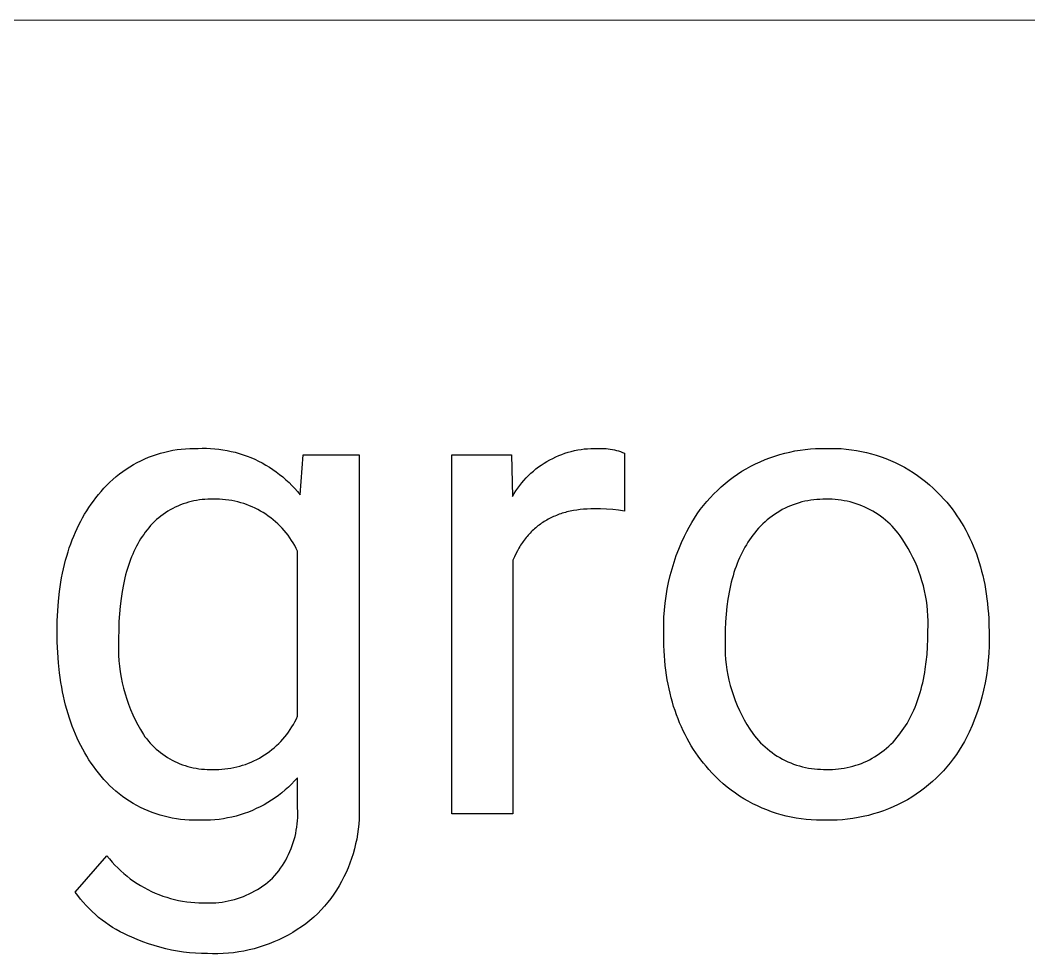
# Model space of a CAD drawing. Header units: millimetres. Extents: x -1519 to 3497, y -297 to 3208.
# Drawn here: x 1862.4 to 1937.6, y -86 to -16.4 of the extents above; entities that cross this region are included whole.
import ezdxf

# ---------------------------------------------------------------- set-up
doc = ezdxf.new("R2010")
doc.units = ezdxf.units.MM
doc.header["$MEASUREMENT"] = 0
doc.layers.add('Domyślny', color=7, linetype='Continuous', true_color=0x000000)

msp = doc.modelspace()

# ---------------------------------------------------------------- linework, layer by layer
at = {"layer": 'Domyślny', "color": 18, "lineweight": 15, "true_color": 0x000000}
msp.add_line((1601.477, -16.362), (3497.131, -16.362), dxfattribs=at)
at = {"layer": 'Domyślny'}
for p, q in [((1872.008, -48.944), (1872.302, -48.832)), ((1872.302, -48.832), (1872.6, -48.729)), ((1872.6, -48.729), (1872.901, -48.637)), ((1872.901, -48.637), (1873.205, -48.556)), ((1873.205, -48.556), (1873.511, -48.485)), ((1873.511, -48.485), (1873.82, -48.424)), ((1873.82, -48.424), (1874.131, -48.374)), ((1874.131, -48.374), (1874.443, -48.334)), ((1874.443, -48.334), (1874.756, -48.306)), ((1874.756, -48.306), (1875.071, -48.288)), ((1875.071, -48.288), (1875.385, -48.28)), ((1875.385, -48.28), (1875.7, -48.284)), ((1875.7, -48.284), (1876.01, -48.274)), ((1876.01, -48.274), (1876.32, -48.275)), ((1876.32, -48.275), (1876.63, -48.287)), ((1876.63, -48.287), (1876.939, -48.309)), ((1876.939, -48.309), (1877.247, -48.341)), ((1877.247, -48.341), (1877.554, -48.384)), ((1877.554, -48.384), (1877.86, -48.437)), ((1877.86, -48.437), (1878.163, -48.501)), ((1878.163, -48.501), (1878.464, -48.574)), ((1878.464, -48.574), (1878.763, -48.658)), ((1878.763, -48.658), (1879.058, -48.752)), ((1879.058, -48.752), (1879.351, -48.856)), ((1879.351, -48.856), (1879.639, -48.97)), ((1883.312, -51.74), (1883.534, -48.757)), ((1883.534, -48.757), (1887.698, -48.757)), ((1887.698, -48.757), (1887.698, -74.795)), ((1894.625, -75.521), (1894.625, -48.757)), ((1894.625, -48.757), (1899.059, -48.757)), ((1899.059, -48.757), (1899.133, -51.866)), ((1902.364, -48.916), (1902.591, -48.818)), ((1902.591, -48.818), (1902.821, -48.727)), ((1902.821, -48.727), (1903.054, -48.645)), ((1903.054, -48.645), (1903.29, -48.571)), ((1903.29, -48.571), (1903.528, -48.505)), ((1903.528, -48.505), (1903.769, -48.448)), ((1903.769, -48.448), (1904.011, -48.399)), ((1904.011, -48.399), (1904.255, -48.358)), ((1904.255, -48.358), (1904.5, -48.326)), ((1904.5, -48.326), (1904.746, -48.303)), ((1904.746, -48.303), (1904.992, -48.288)), ((1904.992, -48.288), (1905.239, -48.281)), ((1905.239, -48.281), (1905.487, -48.284)), ((1905.487, -48.284), (1905.646, -48.278)), ((1905.646, -48.278), (1905.805, -48.278)), ((1905.805, -48.278), (1905.964, -48.283)), ((1905.964, -48.283), (1906.122, -48.294)), ((1906.122, -48.294), (1906.281, -48.31)), ((1906.281, -48.31), (1906.438, -48.332)), ((1906.438, -48.332), (1906.595, -48.359)), ((1906.595, -48.359), (1906.751, -48.392)), ((1906.751, -48.392), (1906.905, -48.43)), ((1906.905, -48.43), (1907.058, -48.473)), ((1907.058, -48.473), (1907.21, -48.522)), ((1907.21, -48.522), (1907.359, -48.576)), ((1907.359, -48.576), (1907.507, -48.635)), ((1907.507, -48.635), (1907.507, -52.958)), ((1918.339, -48.982), (1918.705, -48.856)), ((1918.705, -48.856), (1919.075, -48.742)), ((1919.075, -48.742), (1919.449, -48.641)), ((1919.449, -48.641), (1919.825, -48.551)), ((1919.825, -48.551), (1920.205, -48.475)), ((1920.205, -48.475), (1920.587, -48.411)), ((1920.587, -48.411), (1920.971, -48.36)), ((1920.971, -48.36), (1921.356, -48.322)), ((1921.356, -48.322), (1921.743, -48.296)), ((1921.743, -48.296), (1922.13, -48.284)), ((1922.13, -48.284), (1922.517, -48.284)), ((1922.517, -48.284), (1922.898, -48.277)), ((1922.898, -48.277), (1923.278, -48.283)), ((1923.278, -48.283), (1923.659, -48.301)), ((1923.659, -48.301), (1924.038, -48.333)), ((1924.038, -48.333), (1924.416, -48.377)), ((1924.416, -48.377), (1924.793, -48.435)), ((1924.793, -48.435), (1925.167, -48.504)), ((1925.167, -48.504), (1925.539, -48.587)), ((1925.539, -48.587), (1925.907, -48.682)), ((1925.907, -48.682), (1926.272, -48.79)), ((1926.272, -48.79), (1926.634, -48.91)), ((1870.605, -49.652), (1870.876, -49.492)), ((1870.876, -49.492), (1871.152, -49.34)), ((1871.152, -49.34), (1871.433, -49.198)), ((1871.433, -49.198), (1871.718, -49.066)), ((1871.718, -49.066), (1872.008, -48.944)), ((1879.639, -48.97), (1879.923, -49.093)), ((1879.923, -49.093), (1880.203, -49.226)), ((1880.203, -49.226), (1880.479, -49.368)), ((1880.479, -49.368), (1880.749, -49.52)), ((1880.749, -49.52), (1881.015, -49.681)), ((1901.088, -49.665), (1901.289, -49.522)), ((1901.289, -49.522), (1901.496, -49.386)), ((1901.496, -49.386), (1901.707, -49.257)), ((1901.707, -49.257), (1901.922, -49.136)), ((1901.922, -49.136), (1902.141, -49.022)), ((1902.141, -49.022), (1902.364, -48.916)), ((1916.582, -49.792), (1916.922, -49.607)), ((1916.922, -49.607), (1917.268, -49.433)), ((1917.268, -49.433), (1917.62, -49.271)), ((1917.62, -49.271), (1917.977, -49.121)), ((1917.977, -49.121), (1918.339, -48.982)), ((1926.634, -48.91), (1926.991, -49.042)), ((1926.991, -49.042), (1927.343, -49.186)), ((1927.343, -49.186), (1927.691, -49.342)), ((1927.691, -49.342), (1928.032, -49.51)), ((1928.032, -49.51), (1928.368, -49.689)), ((1869.343, -50.589), (1869.582, -50.384)), ((1869.582, -50.384), (1869.828, -50.188)), ((1869.828, -50.188), (1870.081, -50.001)), ((1870.081, -50.001), (1870.34, -49.822)), ((1870.34, -49.822), (1870.605, -49.652)), ((1881.015, -49.681), (1881.274, -49.85)), ((1881.274, -49.85), (1881.528, -50.028)), ((1881.528, -50.028), (1881.775, -50.215)), ((1881.775, -50.215), (1882.016, -50.41)), ((1900.162, -50.481), (1900.336, -50.305)), ((1900.336, -50.305), (1900.515, -50.135)), ((1900.515, -50.135), (1900.701, -49.972)), ((1900.701, -49.972), (1900.892, -49.815)), ((1900.892, -49.815), (1901.088, -49.665)), ((1915.61, -50.42), (1915.925, -50.199)), ((1915.925, -50.199), (1916.248, -49.988)), ((1916.248, -49.988), (1916.582, -49.792)), ((1928.368, -49.689), (1928.698, -49.88)), ((1928.698, -49.88), (1929.021, -50.081)), ((1929.021, -50.081), (1929.337, -50.294)), ((1929.337, -50.294), (1929.646, -50.517)), ((1868.669, -51.249), (1868.886, -51.021)), ((1868.886, -51.021), (1869.111, -50.801)), ((1869.111, -50.801), (1869.343, -50.589)), ((1882.016, -50.41), (1882.251, -50.613)), ((1882.251, -50.613), (1882.478, -50.824)), ((1882.478, -50.824), (1882.698, -51.042)), ((1882.698, -51.042), (1882.911, -51.268)), ((1899.532, -51.242), (1899.68, -51.044)), ((1899.68, -51.044), (1899.834, -50.851)), ((1899.834, -50.851), (1899.995, -50.663)), ((1899.995, -50.663), (1900.162, -50.481)), ((1914.427, -51.407), (1914.71, -51.146)), ((1914.71, -51.146), (1915.002, -50.894)), ((1915.002, -50.894), (1915.302, -50.652)), ((1915.302, -50.652), (1915.61, -50.42)), ((1929.646, -50.517), (1929.946, -50.75)), ((1929.946, -50.75), (1930.239, -50.994)), ((1930.239, -50.994), (1930.523, -51.247)), ((1868.066, -51.975), (1868.258, -51.726)), ((1868.258, -51.726), (1868.459, -51.484)), ((1868.459, -51.484), (1868.669, -51.249)), ((1882.911, -51.268), (1883.115, -51.501)), ((1883.115, -51.501), (1883.312, -51.74)), ((1899.133, -51.866), (1899.259, -51.653)), ((1899.259, -51.653), (1899.392, -51.445)), ((1899.392, -51.445), (1899.532, -51.242)), ((1913.887, -51.958), (1914.152, -51.678)), ((1914.152, -51.678), (1914.427, -51.407)), ((1930.523, -51.247), (1930.799, -51.509)), ((1930.799, -51.509), (1931.066, -51.781)), ((1931.066, -51.781), (1931.323, -52.062)), ((1867.55, -52.69), (1867.716, -52.447)), ((1867.716, -52.447), (1867.888, -52.208)), ((1867.888, -52.208), (1868.066, -51.975)), ((1874.186, -52.58), (1873.996, -52.668)), ((1874.379, -52.499), (1874.186, -52.58)), ((1874.575, -52.425), (1874.379, -52.499)), ((1874.773, -52.358), (1874.575, -52.425)), ((1874.973, -52.297), (1874.773, -52.358)), ((1875.176, -52.244), (1874.973, -52.297)), ((1875.38, -52.197), (1875.176, -52.244)), ((1875.585, -52.158), (1875.38, -52.197)), ((1875.792, -52.126), (1875.585, -52.158)), ((1876, -52.101), (1875.792, -52.126)), ((1876.209, -52.083), (1876, -52.101)), ((1876.418, -52.073), (1876.209, -52.083)), ((1876.627, -52.069), (1876.418, -52.073)), ((1876.836, -52.073), (1876.627, -52.069)), ((1877.066, -52.071), (1876.836, -52.073)), ((1877.295, -52.076), (1877.066, -52.071)), ((1877.524, -52.09), (1877.295, -52.076)), ((1877.753, -52.111), (1877.524, -52.09)), ((1877.98, -52.14), (1877.753, -52.111)), ((1878.207, -52.176), (1877.98, -52.14)), ((1878.432, -52.221), (1878.207, -52.176)), ((1878.656, -52.272), (1878.432, -52.221)), ((1878.878, -52.332), (1878.656, -52.272)), ((1879.097, -52.399), (1878.878, -52.332)), ((1879.314, -52.473), (1879.097, -52.399)), ((1879.529, -52.555), (1879.314, -52.473)), ((1879.74, -52.644), (1879.529, -52.555)), ((1879.949, -52.74), (1879.74, -52.644)), ((1913.151, -52.848), (1913.386, -52.543)), ((1913.386, -52.543), (1913.632, -52.246)), ((1913.632, -52.246), (1913.887, -51.958)), ((1919.67, -52.648), (1919.466, -52.744)), ((1919.877, -52.559), (1919.67, -52.648)), ((1920.087, -52.478), (1919.877, -52.559)), ((1920.299, -52.403), (1920.087, -52.478)), ((1920.515, -52.336), (1920.299, -52.403)), ((1920.732, -52.276), (1920.515, -52.336)), ((1920.951, -52.224), (1920.732, -52.276)), ((1921.172, -52.18), (1920.951, -52.224)), ((1921.394, -52.143), (1921.172, -52.18)), ((1921.617, -52.113), (1921.394, -52.143)), ((1921.842, -52.092), (1921.617, -52.113)), ((1922.067, -52.078), (1921.842, -52.092)), ((1922.292, -52.072), (1922.067, -52.078)), ((1922.517, -52.073), (1922.292, -52.072)), ((1922.746, -52.071), (1922.517, -52.073)), ((1922.975, -52.077), (1922.746, -52.071)), ((1923.203, -52.09), (1922.975, -52.077)), ((1923.431, -52.112), (1923.203, -52.09)), ((1923.658, -52.141), (1923.431, -52.112)), ((1923.884, -52.178), (1923.658, -52.141)), ((1924.108, -52.223), (1923.884, -52.178)), ((1924.331, -52.275), (1924.108, -52.223)), ((1924.552, -52.336), (1924.331, -52.275)), ((1924.77, -52.403), (1924.552, -52.336)), ((1924.987, -52.479), (1924.77, -52.403)), ((1925.2, -52.562), (1924.987, -52.479)), ((1925.41, -52.652), (1925.2, -52.562)), ((1925.617, -52.749), (1925.41, -52.652)), ((1931.323, -52.062), (1931.53, -52.301)), ((1931.53, -52.301), (1931.73, -52.544)), ((1931.73, -52.544), (1931.924, -52.793)), ((1867.086, -53.449), (1867.235, -53.191)), ((1867.235, -53.191), (1867.39, -52.938)), ((1867.39, -52.938), (1867.55, -52.69)), ((1872.929, -53.326), (1872.766, -53.457)), ((1873.097, -53.201), (1872.929, -53.326)), ((1873.269, -53.082), (1873.097, -53.201)), ((1873.446, -52.969), (1873.269, -53.082)), ((1873.625, -52.862), (1873.446, -52.969)), ((1873.809, -52.762), (1873.625, -52.862)), ((1873.996, -52.668), (1873.809, -52.762)), ((1880.154, -52.843), (1879.949, -52.74)), ((1880.355, -52.953), (1880.154, -52.843)), ((1880.553, -53.07), (1880.355, -52.953)), ((1880.746, -53.194), (1880.553, -53.07)), ((1880.935, -53.324), (1880.746, -53.194)), ((1881.12, -53.46), (1880.935, -53.324)), ((1902.203, -53.367), (1902.099, -53.414)), ((1902.308, -53.321), (1902.203, -53.367)), ((1902.415, -53.277), (1902.308, -53.321)), ((1902.524, -53.235), (1902.415, -53.277)), ((1902.634, -53.195), (1902.524, -53.235)), ((1902.745, -53.157), (1902.634, -53.195)), ((1902.857, -53.12), (1902.745, -53.157)), ((1902.971, -53.086), (1902.857, -53.12)), ((1903.087, -53.053), (1902.971, -53.086)), ((1903.204, -53.022), (1903.087, -53.053)), ((1903.322, -52.994), (1903.204, -53.022)), ((1903.442, -52.967), (1903.322, -52.994)), ((1903.685, -52.918), (1903.442, -52.967)), ((1903.934, -52.877), (1903.685, -52.918)), ((1904.189, -52.843), (1903.934, -52.877)), ((1904.45, -52.817), (1904.189, -52.843)), ((1904.716, -52.799), (1904.45, -52.817)), ((1904.987, -52.788), (1904.716, -52.799)), ((1905.265, -52.784), (1904.987, -52.788)), ((1905.715, -52.789), (1905.265, -52.784)), ((1906.165, -52.809), (1905.715, -52.789)), ((1906.614, -52.843), (1906.165, -52.809)), ((1907.061, -52.893), (1906.614, -52.843)), ((1907.507, -52.958), (1907.061, -52.893)), ((1912.711, -53.481), (1912.925, -53.161)), ((1912.925, -53.161), (1913.151, -52.848)), ((1918.503, -53.326), (1918.323, -53.462)), ((1918.687, -53.197), (1918.503, -53.326)), ((1918.876, -53.074), (1918.687, -53.197)), ((1919.069, -52.957), (1918.876, -53.074)), ((1919.266, -52.847), (1919.069, -52.957)), ((1919.466, -52.744), (1919.266, -52.847)), ((1925.821, -52.853), (1925.617, -52.749)), ((1926.021, -52.965), (1925.821, -52.853)), ((1926.217, -53.083), (1926.021, -52.965)), ((1926.409, -53.208), (1926.217, -53.083)), ((1926.596, -53.34), (1926.409, -53.208)), ((1926.779, -53.477), (1926.596, -53.34)), ((1931.924, -52.793), (1932.111, -53.046)), ((1932.111, -53.046), (1932.291, -53.304)), ((1932.291, -53.304), (1932.465, -53.567)), ((1866.672, -54.254), (1866.804, -53.981)), ((1866.804, -53.981), (1866.942, -53.713)), ((1866.942, -53.713), (1867.086, -53.449)), ((1872.16, -54.034), (1872.022, -54.191)), ((1872.304, -53.882), (1872.16, -54.034)), ((1872.453, -53.735), (1872.304, -53.882)), ((1872.607, -53.593), (1872.453, -53.735)), ((1872.766, -53.457), (1872.607, -53.593)), ((1881.3, -53.603), (1881.12, -53.46)), ((1881.475, -53.751), (1881.3, -53.603)), ((1881.644, -53.906), (1881.475, -53.751)), ((1881.809, -54.066), (1881.644, -53.906)), ((1881.968, -54.232), (1881.809, -54.066)), ((1900.958, -54.13), (1900.872, -54.202)), ((1901.045, -54.06), (1900.958, -54.13)), ((1901.134, -53.992), (1901.045, -54.06)), ((1901.224, -53.926), (1901.134, -53.992)), ((1901.316, -53.862), (1901.224, -53.926)), ((1901.408, -53.799), (1901.316, -53.862)), ((1901.503, -53.739), (1901.408, -53.799)), ((1901.599, -53.68), (1901.503, -53.739)), ((1901.696, -53.623), (1901.599, -53.68)), ((1901.794, -53.568), (1901.696, -53.623)), ((1901.894, -53.515), (1901.794, -53.568)), ((1901.996, -53.464), (1901.894, -53.515)), ((1902.099, -53.414), (1901.996, -53.464)), ((1912.133, -54.482), (1912.314, -54.142)), ((1912.314, -54.142), (1912.507, -53.809)), ((1912.507, -53.809), (1912.711, -53.481)), ((1917.654, -54.064), (1917.5, -54.229)), ((1917.813, -53.905), (1917.654, -54.064)), ((1917.978, -53.751), (1917.813, -53.905)), ((1918.148, -53.604), (1917.978, -53.751)), ((1918.323, -53.462), (1918.148, -53.604)), ((1926.957, -53.622), (1926.779, -53.477)), ((1927.129, -53.772), (1926.957, -53.622)), ((1927.297, -53.928), (1927.129, -53.772)), ((1927.459, -54.09), (1927.297, -53.928)), ((1927.615, -54.257), (1927.459, -54.09)), ((1932.465, -53.567), (1932.633, -53.835)), ((1932.633, -53.835), (1932.794, -54.107)), ((1932.794, -54.107), (1932.948, -54.385)), ((1866.309, -55.104), (1866.424, -54.815)), ((1866.424, -54.815), (1866.545, -54.532)), ((1866.545, -54.532), (1866.672, -54.254)), ((1871.525, -54.856), (1871.414, -55.027)), ((1871.64, -54.69), (1871.525, -54.856)), ((1871.762, -54.519), (1871.64, -54.69)), ((1871.889, -54.353), (1871.762, -54.519)), ((1872.022, -54.191), (1871.889, -54.353)), ((1882.121, -54.403), (1881.968, -54.232)), ((1882.268, -54.579), (1882.121, -54.403)), ((1882.409, -54.76), (1882.268, -54.579)), ((1882.544, -54.946), (1882.409, -54.76)), ((1900.235, -54.843), (1900.162, -54.932)), ((1900.31, -54.757), (1900.235, -54.843)), ((1900.386, -54.672), (1900.31, -54.757)), ((1900.463, -54.589), (1900.386, -54.672)), ((1900.542, -54.508), (1900.463, -54.589)), ((1900.623, -54.429), (1900.542, -54.508)), ((1900.704, -54.351), (1900.623, -54.429)), ((1900.787, -54.276), (1900.704, -54.351)), ((1900.872, -54.202), (1900.787, -54.276)), ((1911.746, -55.302), (1911.963, -54.828)), ((1911.963, -54.828), (1912.133, -54.482)), ((1917.073, -54.753), (1916.946, -54.922)), ((1917.21, -54.573), (1917.073, -54.753)), ((1917.352, -54.398), (1917.21, -54.573)), ((1917.5, -54.229), (1917.352, -54.398)), ((1927.765, -54.429), (1927.615, -54.257)), ((1927.91, -54.607), (1927.765, -54.429)), ((1928.048, -54.79), (1927.91, -54.607)), ((1928.26, -55.1), (1928.048, -54.79)), ((1932.948, -54.385), (1933.096, -54.667)), ((1933.096, -54.667), (1933.237, -54.955)), ((1866.095, -55.695), (1866.199, -55.397)), ((1866.199, -55.397), (1866.309, -55.104)), ((1871.101, -55.569), (1871.004, -55.759)), ((1871.202, -55.383), (1871.101, -55.569)), ((1871.306, -55.202), (1871.202, -55.383)), ((1871.414, -55.027), (1871.306, -55.202)), ((1882.673, -55.136), (1882.544, -54.946)), ((1882.795, -55.33), (1882.673, -55.136)), ((1882.91, -55.529), (1882.795, -55.33)), ((1883.018, -55.731), (1882.91, -55.529)), ((1899.688, -55.604), (1899.626, -55.708)), ((1899.752, -55.503), (1899.688, -55.604)), ((1899.817, -55.403), (1899.752, -55.503)), ((1899.883, -55.305), (1899.817, -55.403)), ((1899.95, -55.209), (1899.883, -55.305)), ((1900.019, -55.115), (1899.95, -55.209)), ((1900.09, -55.022), (1900.019, -55.115)), ((1900.162, -54.932), (1900.09, -55.022)), ((1911.545, -55.783), (1911.746, -55.302)), ((1916.477, -55.646), (1916.37, -55.838)), ((1916.589, -55.458), (1916.477, -55.646)), ((1916.704, -55.275), (1916.589, -55.458)), ((1916.823, -55.096), (1916.704, -55.275)), ((1916.946, -54.922), (1916.823, -55.096)), ((1928.463, -55.417), (1928.26, -55.1)), ((1928.654, -55.741), (1928.463, -55.417)), ((1933.237, -54.955), (1933.371, -55.247)), ((1933.371, -55.247), (1933.5, -55.544)), ((1933.5, -55.544), (1933.621, -55.846)), ((1865.816, -56.62), (1865.903, -56.306)), ((1865.903, -56.306), (1865.996, -55.998)), ((1865.996, -55.998), (1866.095, -55.695)), ((1870.735, -56.36), (1870.653, -56.571)), ((1870.821, -56.155), (1870.735, -56.36)), ((1870.911, -55.955), (1870.821, -56.155)), ((1871.004, -55.759), (1870.911, -55.955)), ((1883.12, -55.937), (1883.018, -55.731)), ((1883.12, -68.245), (1883.12, -55.937)), ((1899.284, -56.368), (1899.181, -56.603)), ((1899.392, -56.14), (1899.284, -56.368)), ((1899.506, -55.92), (1899.392, -56.14)), ((1899.566, -55.813), (1899.506, -55.92)), ((1899.626, -55.708), (1899.566, -55.813)), ((1911.192, -56.763), (1911.361, -56.27)), ((1911.361, -56.27), (1911.545, -55.783)), ((1916.168, -56.237), (1916.073, -56.442)), ((1916.267, -56.035), (1916.168, -56.237)), ((1916.37, -55.838), (1916.267, -56.035)), ((1928.835, -56.071), (1928.654, -55.741)), ((1929.005, -56.407), (1928.835, -56.071)), ((1929.164, -56.748), (1929.005, -56.407)), ((1933.621, -55.846), (1933.736, -56.152)), ((1933.736, -56.152), (1933.844, -56.464)), ((1865.659, -57.261), (1865.735, -56.938)), ((1865.735, -56.938), (1865.816, -56.62)), ((1870.499, -57.006), (1870.428, -57.231)), ((1870.574, -56.786), (1870.499, -57.006)), ((1870.653, -56.571), (1870.574, -56.786)), ((1899.181, -56.603), (1899.181, -75.521)), ((1911.039, -57.261), (1911.192, -56.763)), ((1915.813, -57.087), (1915.734, -57.311)), ((1915.896, -56.867), (1915.813, -57.087)), ((1915.982, -56.653), (1915.896, -56.867)), ((1916.073, -56.442), (1915.982, -56.653)), ((1929.311, -57.095), (1929.164, -56.748)), ((1929.446, -57.446), (1929.311, -57.095)), ((1933.844, -56.464), (1933.946, -56.781)), ((1933.946, -56.781), (1934.041, -57.102)), ((1934.041, -57.102), (1934.13, -57.428)), ((1865.523, -57.922), (1865.588, -57.589)), ((1865.588, -57.589), (1865.659, -57.261)), ((1870.296, -57.695), (1870.236, -57.935)), ((1870.36, -57.461), (1870.296, -57.695)), ((1870.428, -57.231), (1870.36, -57.461)), ((1910.784, -58.271), (1910.903, -57.764)), ((1910.903, -57.764), (1911.039, -57.261)), ((1915.589, -57.772), (1915.522, -58.009)), ((1915.659, -57.539), (1915.589, -57.772)), ((1915.734, -57.311), (1915.659, -57.539)), ((1929.57, -57.801), (1929.446, -57.446)), ((1929.682, -58.16), (1929.57, -57.801)), ((1934.13, -57.428), (1934.212, -57.759)), ((1934.212, -57.759), (1934.288, -58.095)), ((1865.363, -58.952), (1865.411, -58.604)), ((1865.411, -58.604), (1865.464, -58.26)), ((1865.464, -58.26), (1865.523, -57.922)), ((1870.126, -58.429), (1870.031, -58.943)), ((1870.179, -58.18), (1870.126, -58.429)), ((1870.236, -57.935), (1870.179, -58.18)), ((1910.682, -58.781), (1910.784, -58.271)), ((1915.401, -58.497), (1915.346, -58.748)), ((1915.459, -58.251), (1915.401, -58.497)), ((1915.522, -58.009), (1915.459, -58.251)), ((1929.782, -58.523), (1929.682, -58.16)), ((1929.87, -58.889), (1929.782, -58.523)), ((1934.288, -58.095), (1934.356, -58.436)), ((1934.356, -58.436), (1934.419, -58.782)), ((1865.284, -59.663), (1865.363, -58.952)), ((1870.031, -58.943), (1869.951, -59.477)), ((1910.527, -59.812), (1910.596, -59.295)), ((1910.596, -59.295), (1910.682, -58.781)), ((1915.249, -59.264), (1915.207, -59.528)), ((1915.296, -59.004), (1915.249, -59.264)), ((1915.346, -58.748), (1915.296, -59.004)), ((1929.946, -59.258), (1929.87, -58.889)), ((1930.009, -59.629), (1929.946, -59.258)), ((1934.419, -58.782), (1934.475, -59.133)), ((1934.475, -59.133), (1934.524, -59.488)), ((1865.228, -60.394), (1865.284, -59.663)), ((1869.885, -60.03), (1869.834, -60.602)), ((1869.951, -59.477), (1869.885, -60.03)), ((1910.476, -60.33), (1910.527, -59.812)), ((1915.134, -60.07), (1915.077, -60.631)), ((1915.207, -59.528), (1915.134, -60.07)), ((1930.06, -60.002), (1930.009, -59.629)), ((1930.099, -60.376), (1930.06, -60.002)), ((1934.524, -59.488), (1934.567, -59.849)), ((1934.567, -59.849), (1934.603, -60.214)), ((1865.194, -61.146), (1865.228, -60.394)), ((1869.834, -60.602), (1869.797, -61.195)), ((1910.424, -61.37), (1910.441, -60.85)), ((1910.441, -60.85), (1910.476, -60.33)), ((1915.077, -60.631), (1915.037, -61.209)), ((1930.125, -60.751), (1930.099, -60.376)), ((1930.139, -61.128), (1930.125, -60.751)), ((1934.603, -60.214), (1934.632, -60.584)), ((1934.632, -60.584), (1934.655, -60.959)), ((1865.183, -61.917), (1865.194, -61.146)), ((1869.797, -61.195), (1869.775, -61.807)), ((1910.423, -61.891), (1910.424, -61.37)), ((1915.037, -61.209), (1915.013, -61.806)), ((1930.129, -61.88), (1930.14, -61.504)), ((1930.14, -61.504), (1930.139, -61.128)), ((1934.655, -60.959), (1934.672, -61.339)), ((1934.672, -61.339), (1934.685, -62.113)), ((1865.194, -62.721), (1865.183, -61.917)), ((1869.775, -61.807), (1869.768, -62.439)), ((1910.423, -62.213), (1910.423, -61.891)), ((1910.436, -62.982), (1910.423, -62.213)), ((1915.005, -62.42), (1914.992, -62.817)), ((1915.013, -61.806), (1915.005, -62.42)), ((1930.121, -62.483), (1930.129, -61.88)), ((1934.685, -62.113), (1934.685, -62.435)), ((1865.228, -63.504), (1865.194, -62.721)), ((1869.752, -62.856), (1869.75, -63.274)), ((1869.768, -62.439), (1869.752, -62.856)), ((1910.453, -63.359), (1910.436, -62.982)), ((1914.992, -62.817), (1914.993, -63.213)), ((1930.057, -63.638), (1930.097, -63.069)), ((1930.097, -63.069), (1930.121, -62.483)), ((1934.684, -62.991), (1934.665, -63.546)), ((1934.685, -62.435), (1934.684, -62.991)), ((1865.284, -64.266), (1865.228, -63.504)), ((1869.75, -63.274), (1869.762, -63.691)), ((1869.762, -63.691), (1869.789, -64.108)), ((1910.476, -63.731), (1910.453, -63.359)), ((1910.505, -64.099), (1910.476, -63.731)), ((1914.993, -63.213), (1915.008, -63.609)), ((1915.008, -63.609), (1915.036, -64.005)), ((1930.001, -64.19), (1930.057, -63.638)), ((1934.665, -63.546), (1934.625, -64.1)), ((1865.364, -65.006), (1865.284, -64.266)), ((1869.789, -64.108), (1869.83, -64.523)), ((1869.83, -64.523), (1869.885, -64.937)), ((1910.541, -64.461), (1910.505, -64.099)), ((1910.584, -64.819), (1910.541, -64.461)), ((1915.036, -64.005), (1915.079, -64.399)), ((1915.079, -64.399), (1915.135, -64.791)), ((1929.93, -64.725), (1930.001, -64.19)), ((1934.567, -64.652), (1934.49, -65.202)), ((1934.625, -64.1), (1934.567, -64.652)), ((1865.412, -65.368), (1865.364, -65.006)), ((1865.465, -65.725), (1865.412, -65.368)), ((1869.885, -64.937), (1869.955, -65.349)), ((1869.955, -65.349), (1870.038, -65.758)), ((1910.633, -65.172), (1910.584, -64.819)), ((1910.689, -65.521), (1910.633, -65.172)), ((1915.135, -64.791), (1915.205, -65.182)), ((1915.205, -65.182), (1915.288, -65.569)), ((1929.792, -65.496), (1929.842, -65.243)), ((1929.842, -65.243), (1929.888, -64.986)), ((1929.888, -64.986), (1929.93, -64.725)), ((1934.49, -65.202), (1934.393, -65.749)), ((1865.525, -66.076), (1865.465, -65.725)), ((1865.59, -66.422), (1865.525, -66.076)), ((1870.038, -65.758), (1870.135, -66.164)), ((1870.135, -66.164), (1870.247, -66.566)), ((1910.752, -65.865), (1910.689, -65.521)), ((1910.821, -66.203), (1910.752, -65.865)), ((1915.288, -65.569), (1915.385, -65.954)), ((1915.385, -65.954), (1915.495, -66.335)), ((1929.618, -66.228), (1929.68, -65.988)), ((1929.68, -65.988), (1929.738, -65.744)), ((1929.738, -65.744), (1929.792, -65.496)), ((1934.393, -65.749), (1934.278, -66.293)), ((1865.66, -66.762), (1865.59, -66.422)), ((1865.737, -67.098), (1865.66, -66.762)), ((1870.247, -66.566), (1870.372, -66.965)), ((1910.896, -66.537), (1910.821, -66.203)), ((1910.978, -66.867), (1910.896, -66.537)), ((1911.067, -67.191), (1910.978, -66.867)), ((1915.495, -66.335), (1915.619, -66.712)), ((1915.619, -66.712), (1915.755, -67.084)), ((1929.331, -67.145), (1929.408, -66.922)), ((1929.408, -66.922), (1929.482, -66.695)), ((1929.482, -66.695), (1929.552, -66.464)), ((1929.552, -66.464), (1929.618, -66.228)), ((1934.143, -66.832), (1933.99, -67.366)), ((1934.278, -66.293), (1934.143, -66.832)), ((1865.819, -67.428), (1865.737, -67.098)), ((1865.906, -67.752), (1865.819, -67.428)), ((1870.372, -66.965), (1870.51, -67.358)), ((1870.51, -67.358), (1870.662, -67.747)), ((1911.162, -67.511), (1911.067, -67.191)), ((1911.264, -67.826), (1911.162, -67.511)), ((1915.755, -67.084), (1915.905, -67.451)), ((1915.905, -67.451), (1916.067, -67.813)), ((1929.073, -67.789), (1929.163, -67.578)), ((1929.163, -67.578), (1929.249, -67.364)), ((1929.249, -67.364), (1929.331, -67.145)), ((1933.99, -67.366), (1933.819, -67.894)), ((1865.999, -68.071), (1865.906, -67.752)), ((1866.098, -68.385), (1865.999, -68.071)), ((1866.203, -68.693), (1866.098, -68.385)), ((1870.662, -67.747), (1870.827, -68.131)), ((1870.827, -68.131), (1871.006, -68.508)), ((1883.024, -68.451), (1883.12, -68.245)), ((1911.372, -68.136), (1911.264, -67.826)), ((1911.487, -68.442), (1911.372, -68.136)), ((1911.609, -68.742), (1911.487, -68.442)), ((1916.067, -67.813), (1916.241, -68.169)), ((1916.241, -68.169), (1916.428, -68.519)), ((1928.674, -68.587), (1928.78, -68.393)), ((1928.78, -68.393), (1928.881, -68.196)), ((1928.881, -68.196), (1928.979, -67.994)), ((1928.979, -67.994), (1929.073, -67.789)), ((1933.629, -68.416), (1933.421, -68.931)), ((1933.819, -67.894), (1933.629, -68.416)), ((1866.313, -68.997), (1866.203, -68.693)), ((1866.429, -69.294), (1866.313, -68.997)), ((1871.006, -68.508), (1871.197, -68.88)), ((1871.197, -68.88), (1871.4, -69.244)), ((1882.575, -69.236), (1882.697, -69.046)), ((1882.697, -69.046), (1882.813, -68.851)), ((1882.813, -68.851), (1882.922, -68.653)), ((1882.922, -68.653), (1883.024, -68.451)), ((1911.737, -69.038), (1911.609, -68.742)), ((1911.871, -69.329), (1911.737, -69.038)), ((1916.428, -68.519), (1916.627, -68.862)), ((1916.627, -68.862), (1916.838, -69.197)), ((1916.838, -69.197), (1917.06, -69.526)), ((1928.21, -69.317), (1928.332, -69.141)), ((1928.332, -69.141), (1928.45, -68.96)), ((1928.45, -68.96), (1928.564, -68.776)), ((1928.564, -68.776), (1928.674, -68.587)), ((1933.421, -68.931), (1933.195, -69.439)), ((1866.551, -69.587), (1866.429, -69.294)), ((1866.678, -69.874), (1866.551, -69.587)), ((1866.811, -70.155), (1866.678, -69.874)), ((1871.4, -69.244), (1871.616, -69.601)), ((1871.616, -69.601), (1871.737, -69.771)), ((1871.737, -69.771), (1871.863, -69.937)), ((1871.863, -69.937), (1871.995, -70.098)), ((1881.871, -70.121), (1882.023, -69.954)), ((1882.023, -69.954), (1882.17, -69.782)), ((1882.17, -69.782), (1882.311, -69.604)), ((1882.311, -69.604), (1882.446, -69.423)), ((1882.446, -69.423), (1882.575, -69.236)), ((1912.012, -69.616), (1911.871, -69.329)), ((1912.16, -69.897), (1912.012, -69.616)), ((1912.314, -70.174), (1912.16, -69.897)), ((1917.06, -69.526), (1917.198, -69.706)), ((1917.198, -69.706), (1917.342, -69.882)), ((1917.342, -69.882), (1917.492, -70.053)), ((1927.671, -70.005), (1927.815, -69.838)), ((1927.815, -69.838), (1927.953, -69.665)), ((1927.953, -69.665), (1928.085, -69.489)), ((1928.085, -69.489), (1928.21, -69.317)), ((1933.028, -69.784), (1932.848, -70.124)), ((1933.195, -69.439), (1933.028, -69.784)), ((1866.949, -70.432), (1866.811, -70.155)), ((1867.093, -70.703), (1866.949, -70.432)), ((1867.243, -70.968), (1867.093, -70.703)), ((1871.995, -70.098), (1872.133, -70.255)), ((1872.133, -70.255), (1872.276, -70.407)), ((1872.276, -70.407), (1872.424, -70.553)), ((1872.424, -70.553), (1872.577, -70.694)), ((1872.577, -70.694), (1872.735, -70.83)), ((1881.206, -70.735), (1881.379, -70.59)), ((1881.379, -70.59), (1881.548, -70.439)), ((1881.548, -70.439), (1881.712, -70.283)), ((1881.712, -70.283), (1881.871, -70.121)), ((1912.475, -70.446), (1912.314, -70.174)), ((1912.643, -70.713), (1912.475, -70.446)), ((1917.492, -70.053), (1917.648, -70.219)), ((1917.648, -70.219), (1917.81, -70.379)), ((1917.81, -70.379), (1917.977, -70.533)), ((1917.977, -70.533), (1918.149, -70.682)), ((1918.149, -70.682), (1918.326, -70.824)), ((1926.872, -70.766), (1927.042, -70.625)), ((1927.042, -70.625), (1927.207, -70.478)), ((1927.207, -70.478), (1927.367, -70.326)), ((1927.367, -70.326), (1927.521, -70.168)), ((1927.521, -70.168), (1927.671, -70.005)), ((1932.658, -70.457), (1932.456, -70.784)), ((1932.848, -70.124), (1932.658, -70.457)), ((1867.398, -71.229), (1867.243, -70.968)), ((1867.559, -71.483), (1867.398, -71.229)), ((1872.735, -70.83), (1872.898, -70.961)), ((1872.898, -70.961), (1873.065, -71.085)), ((1873.065, -71.085), (1873.236, -71.204)), ((1873.236, -71.204), (1873.412, -71.316)), ((1873.412, -71.316), (1873.591, -71.423)), ((1873.591, -71.423), (1873.774, -71.523)), ((1880.068, -71.474), (1880.268, -71.367)), ((1880.268, -71.367), (1880.463, -71.253)), ((1880.463, -71.253), (1880.655, -71.133)), ((1880.655, -71.133), (1880.843, -71.007)), ((1880.843, -71.007), (1881.027, -70.874)), ((1881.027, -70.874), (1881.206, -70.735)), ((1912.817, -70.975), (1912.643, -70.713)), ((1912.997, -71.233), (1912.817, -70.975)), ((1913.184, -71.486), (1912.997, -71.233)), ((1918.326, -70.824), (1918.508, -70.961)), ((1918.508, -70.961), (1918.695, -71.091)), ((1918.695, -71.091), (1918.886, -71.214)), ((1918.886, -71.214), (1919.081, -71.331)), ((1919.081, -71.331), (1919.28, -71.441)), ((1919.28, -71.441), (1919.482, -71.544)), ((1925.762, -71.485), (1925.957, -71.381)), ((1925.957, -71.381), (1926.148, -71.271)), ((1926.148, -71.271), (1926.335, -71.154)), ((1926.335, -71.154), (1926.519, -71.03)), ((1926.519, -71.03), (1926.698, -70.901)), ((1926.698, -70.901), (1926.872, -70.766)), ((1932.019, -71.416), (1931.785, -71.72)), ((1932.243, -71.103), (1932.019, -71.416)), ((1932.456, -70.784), (1932.243, -71.103)), ((1867.726, -71.733), (1867.559, -71.483)), ((1867.899, -71.977), (1867.726, -71.733)), ((1868.077, -72.216), (1867.899, -71.977)), ((1873.774, -71.523), (1873.96, -71.617)), ((1873.96, -71.617), (1874.149, -71.704)), ((1874.149, -71.704), (1874.341, -71.784)), ((1874.341, -71.784), (1874.536, -71.858)), ((1874.536, -71.858), (1874.733, -71.925)), ((1874.733, -71.925), (1874.933, -71.985)), ((1874.933, -71.985), (1875.135, -72.038)), ((1875.135, -72.038), (1875.338, -72.084)), ((1875.338, -72.084), (1875.543, -72.123)), ((1875.543, -72.123), (1875.748, -72.155)), ((1875.748, -72.155), (1875.955, -72.179)), ((1875.955, -72.179), (1876.163, -72.196)), ((1876.163, -72.196), (1876.371, -72.207)), ((1876.371, -72.207), (1876.58, -72.209)), ((1876.58, -72.209), (1876.788, -72.205)), ((1876.788, -72.205), (1877.014, -72.209)), ((1877.014, -72.209), (1877.241, -72.205)), ((1877.241, -72.205), (1877.467, -72.194)), ((1877.467, -72.194), (1877.693, -72.175)), ((1877.693, -72.175), (1877.918, -72.149)), ((1877.918, -72.149), (1878.141, -72.115)), ((1878.141, -72.115), (1878.364, -72.073)), ((1878.364, -72.073), (1878.585, -72.024)), ((1878.585, -72.024), (1878.804, -71.967)), ((1878.804, -71.967), (1879.021, -71.903)), ((1879.021, -71.903), (1879.236, -71.831)), ((1879.236, -71.831), (1879.449, -71.752)), ((1879.449, -71.752), (1879.658, -71.667)), ((1879.658, -71.667), (1879.865, -71.574)), ((1879.865, -71.574), (1880.068, -71.474)), ((1913.378, -71.734), (1913.184, -71.486)), ((1913.578, -71.977), (1913.378, -71.734)), ((1913.785, -72.216), (1913.578, -71.977)), ((1919.482, -71.544), (1919.689, -71.64)), ((1919.689, -71.64), (1919.898, -71.729)), ((1919.898, -71.729), (1920.11, -71.81)), ((1920.11, -71.81), (1920.325, -71.884)), ((1920.325, -71.884), (1920.543, -71.951)), ((1920.543, -71.951), (1920.762, -72.01)), ((1920.762, -72.01), (1920.984, -72.062)), ((1920.984, -72.062), (1921.207, -72.105)), ((1921.207, -72.105), (1921.431, -72.141)), ((1921.431, -72.141), (1921.657, -72.17)), ((1921.657, -72.17), (1921.883, -72.19)), ((1921.883, -72.19), (1922.11, -72.203)), ((1922.11, -72.203), (1922.338, -72.208)), ((1922.338, -72.208), (1922.565, -72.205)), ((1922.565, -72.205), (1922.786, -72.208)), ((1922.786, -72.208), (1923.007, -72.204)), ((1923.007, -72.204), (1923.227, -72.192)), ((1923.227, -72.192), (1923.447, -72.173)), ((1923.447, -72.173), (1923.666, -72.147)), ((1923.666, -72.147), (1923.885, -72.113)), ((1923.885, -72.113), (1924.102, -72.072)), ((1924.102, -72.072), (1924.317, -72.023)), ((1924.317, -72.023), (1924.531, -71.968)), ((1924.531, -71.968), (1924.742, -71.905)), ((1924.742, -71.905), (1924.952, -71.835)), ((1924.952, -71.835), (1925.159, -71.758)), ((1925.159, -71.758), (1925.363, -71.674)), ((1925.363, -71.674), (1925.564, -71.583)), ((1925.564, -71.583), (1925.762, -71.485)), ((1931.541, -72.017), (1931.287, -72.304)), ((1931.785, -71.72), (1931.541, -72.017)), ((1868.265, -72.468), (1868.077, -72.216)), ((1868.462, -72.713), (1868.265, -72.468)), ((1868.667, -72.952), (1868.462, -72.713)), ((1868.88, -73.183), (1868.667, -72.952)), ((1883.116, -72.834), (1882.899, -73.072)), ((1883.116, -75.095), (1883.116, -72.834)), ((1914.042, -72.496), (1913.785, -72.216)), ((1914.307, -72.768), (1914.042, -72.496)), ((1914.582, -73.03), (1914.307, -72.768)), ((1930.75, -72.854), (1930.468, -73.114)), ((1931.023, -72.584), (1930.75, -72.854)), ((1931.287, -72.304), (1931.023, -72.584)), ((1869.101, -73.406), (1868.88, -73.183)), ((1869.33, -73.622), (1869.101, -73.406)), ((1869.566, -73.83), (1869.33, -73.622)), ((1882.44, -73.525), (1882.2, -73.74)), ((1882.673, -73.303), (1882.44, -73.525)), ((1882.899, -73.072), (1882.673, -73.303)), ((1914.865, -73.283), (1914.582, -73.03)), ((1915.157, -73.526), (1914.865, -73.283)), ((1915.457, -73.759), (1915.157, -73.526)), ((1929.878, -73.606), (1929.571, -73.837)), ((1930.177, -73.365), (1929.878, -73.606)), ((1930.468, -73.114), (1930.177, -73.365)), ((1869.809, -74.029), (1869.566, -73.83)), ((1870.058, -74.22), (1869.809, -74.029)), ((1870.315, -74.403), (1870.058, -74.22)), ((1870.577, -74.576), (1870.315, -74.403)), ((1881.435, -74.332), (1881.167, -74.511)), ((1881.697, -74.143), (1881.435, -74.332)), ((1881.952, -73.946), (1881.697, -74.143)), ((1882.2, -73.74), (1881.952, -73.946)), ((1915.764, -73.982), (1915.457, -73.759)), ((1916.079, -74.194), (1915.764, -73.982)), ((1916.401, -74.396), (1916.079, -74.194)), ((1916.73, -74.586), (1916.401, -74.396)), ((1928.595, -74.466), (1928.249, -74.654)), ((1928.934, -74.266), (1928.595, -74.466)), ((1929.256, -74.057), (1928.934, -74.266)), ((1929.571, -73.837), (1929.256, -74.057)), ((1870.845, -74.74), (1870.577, -74.576)), ((1871.119, -74.895), (1870.845, -74.74)), ((1871.398, -75.04), (1871.119, -74.895)), ((1871.682, -75.176), (1871.398, -75.04)), ((1871.97, -75.301), (1871.682, -75.176)), ((1880.039, -75.133), (1879.744, -75.264)), ((1880.329, -74.993), (1880.039, -75.133)), ((1880.614, -74.842), (1880.329, -74.993)), ((1880.893, -74.681), (1880.614, -74.842)), ((1881.167, -74.511), (1880.893, -74.681)), ((1883.127, -75.332), (1883.116, -75.095)), ((1887.698, -74.795), (1887.711, -75.169)), ((1887.711, -75.169), (1887.712, -75.543)), ((1917.065, -74.765), (1916.73, -74.586)), ((1917.405, -74.933), (1917.065, -74.765)), ((1917.752, -75.089), (1917.405, -74.933)), ((1918.103, -75.233), (1917.752, -75.089)), ((1927.178, -75.148), (1926.81, -75.288)), ((1927.541, -74.995), (1927.178, -75.148)), ((1927.898, -74.83), (1927.541, -74.995)), ((1928.249, -74.654), (1927.898, -74.83)), ((1872.262, -75.417), (1871.97, -75.301)), ((1872.559, -75.522), (1872.262, -75.417)), ((1872.858, -75.617), (1872.559, -75.522)), ((1873.161, -75.702), (1872.858, -75.617)), ((1873.467, -75.776), (1873.161, -75.702)), ((1873.775, -75.839), (1873.467, -75.776)), ((1874.085, -75.892), (1873.775, -75.839)), ((1874.396, -75.934), (1874.085, -75.892)), ((1874.709, -75.966), (1874.396, -75.934)), ((1875.023, -75.986), (1874.709, -75.966)), ((1876.94, -75.967), (1876.619, -75.99)), ((1877.261, -75.932), (1876.94, -75.967)), ((1877.58, -75.886), (1877.261, -75.932)), ((1877.897, -75.83), (1877.58, -75.886)), ((1878.213, -75.762), (1877.897, -75.83)), ((1878.525, -75.684), (1878.213, -75.762)), ((1878.835, -75.595), (1878.525, -75.684)), ((1879.142, -75.495), (1878.835, -75.595)), ((1879.445, -75.385), (1879.142, -75.495)), ((1879.744, -75.264), (1879.445, -75.385)), ((1883.111, -76.042), (1883.124, -75.805)), ((1883.124, -75.805), (1883.13, -75.569)), ((1883.13, -75.569), (1883.127, -75.332)), ((1887.7, -75.917), (1887.675, -76.29)), ((1887.712, -75.543), (1887.7, -75.917)), ((1899.181, -75.521), (1894.625, -75.521)), ((1918.459, -75.366), (1918.103, -75.233)), ((1918.82, -75.486), (1918.459, -75.366)), ((1919.184, -75.593), (1918.82, -75.486)), ((1919.551, -75.689), (1919.184, -75.593)), ((1919.922, -75.771), (1919.551, -75.689)), ((1920.295, -75.842), (1919.922, -75.771)), ((1920.671, -75.899), (1920.295, -75.842)), ((1921.048, -75.944), (1920.671, -75.899)), ((1921.426, -75.976), (1921.048, -75.944)), ((1923.744, -75.957), (1923.352, -75.983)), ((1924.136, -75.919), (1923.744, -75.957)), ((1924.526, -75.867), (1924.136, -75.919)), ((1924.914, -75.803), (1924.526, -75.867)), ((1925.3, -75.725), (1924.914, -75.803)), ((1925.683, -75.635), (1925.3, -75.725)), ((1926.062, -75.532), (1925.683, -75.635)), ((1926.438, -75.416), (1926.062, -75.532)), ((1926.81, -75.288), (1926.438, -75.416)), ((1875.337, -75.996), (1875.023, -75.986)), ((1875.652, -75.994), (1875.337, -75.996)), ((1875.974, -76.004), (1875.652, -75.994)), ((1876.297, -76.003), (1875.974, -76.004)), ((1876.619, -75.99), (1876.297, -76.003)), ((1883.023, -76.747), (1883.061, -76.513)), ((1883.061, -76.513), (1883.09, -76.278)), ((1883.09, -76.278), (1883.111, -76.042)), ((1887.637, -76.662), (1887.587, -77.032)), ((1887.675, -76.29), (1887.637, -76.662)), ((1921.806, -75.995), (1921.426, -75.976)), ((1922.185, -76.001), (1921.806, -75.995)), ((1922.565, -75.994), (1922.185, -76.001)), ((1922.959, -75.995), (1922.565, -75.994)), ((1923.352, -75.983), (1922.959, -75.995)), ((1882.797, -77.666), (1882.865, -77.439)), ((1882.865, -77.439), (1882.926, -77.21)), ((1882.926, -77.21), (1882.978, -76.979)), ((1882.978, -76.979), (1883.023, -76.747)), ((1887.523, -77.401), (1887.447, -77.767)), ((1887.587, -77.032), (1887.523, -77.401)), ((1882.547, -78.331), (1882.638, -78.112)), ((1882.638, -78.112), (1882.721, -77.89)), ((1882.721, -77.89), (1882.797, -77.666)), ((1887.359, -78.13), (1887.258, -78.49)), ((1887.447, -77.767), (1887.359, -78.13)), ((1866.537, -81.36), (1868.902, -78.64)), ((1868.902, -78.64), (1869.093, -78.88)), ((1869.093, -78.88), (1869.292, -79.113)), ((1882.111, -79.171), (1882.231, -78.967)), ((1882.231, -78.967), (1882.343, -78.758)), ((1882.343, -78.758), (1882.449, -78.546)), ((1882.449, -78.546), (1882.547, -78.331)), ((1887.145, -78.846), (1887.019, -79.199)), ((1887.258, -78.49), (1887.145, -78.846)), ((1869.292, -79.113), (1869.499, -79.339)), ((1869.499, -79.339), (1869.713, -79.557)), ((1869.713, -79.557), (1869.935, -79.769)), ((1881.713, -79.759), (1881.852, -79.568)), ((1881.852, -79.568), (1881.985, -79.372)), ((1881.985, -79.372), (1882.111, -79.171)), ((1886.882, -79.546), (1886.732, -79.889)), ((1887.019, -79.199), (1886.882, -79.546)), ((1869.935, -79.769), (1870.163, -79.972)), ((1870.163, -79.972), (1870.399, -80.168)), ((1870.399, -80.168), (1870.641, -80.356)), ((1870.641, -80.356), (1870.889, -80.535)), ((1880.899, -80.611), (1881.081, -80.461)), ((1881.081, -80.461), (1881.257, -80.304)), ((1881.257, -80.304), (1881.415, -80.127)), ((1881.415, -80.127), (1881.567, -79.946)), ((1881.567, -79.946), (1881.713, -79.759)), ((1886.571, -80.227), (1886.398, -80.558)), ((1886.732, -79.889), (1886.571, -80.227)), ((1870.889, -80.535), (1871.143, -80.706)), ((1871.143, -80.706), (1871.403, -80.868)), ((1871.403, -80.868), (1871.668, -81.021)), ((1871.668, -81.021), (1871.939, -81.165)), ((1871.939, -81.165), (1872.214, -81.3)), ((1879.924, -81.27), (1880.127, -81.151)), ((1880.127, -81.151), (1880.327, -81.026)), ((1880.327, -81.026), (1880.522, -80.894)), ((1880.522, -80.894), (1880.713, -80.756)), ((1880.713, -80.756), (1880.899, -80.611)), ((1886.019, -81.203), (1885.813, -81.515)), ((1886.214, -80.884), (1886.019, -81.203)), ((1886.398, -80.558), (1886.214, -80.884)), ((1866.727, -81.619), (1866.537, -81.36)), ((1866.926, -81.871), (1866.727, -81.619)), ((1867.132, -82.117), (1866.926, -81.871)), ((1872.214, -81.3), (1872.493, -81.425)), ((1872.493, -81.425), (1872.777, -81.541)), ((1872.777, -81.541), (1873.064, -81.647)), ((1873.064, -81.647), (1873.355, -81.743)), ((1873.355, -81.743), (1873.649, -81.83)), ((1873.649, -81.83), (1873.945, -81.906)), ((1873.945, -81.906), (1874.244, -81.972)), ((1874.244, -81.972), (1874.546, -82.028)), ((1877.945, -82.013), (1878.175, -81.96)), ((1878.175, -81.96), (1878.403, -81.9)), ((1878.403, -81.9), (1878.628, -81.832)), ((1878.628, -81.832), (1878.852, -81.756)), ((1878.852, -81.756), (1879.072, -81.674)), ((1879.072, -81.674), (1879.29, -81.583)), ((1879.29, -81.583), (1879.505, -81.486)), ((1879.505, -81.486), (1879.716, -81.381)), ((1879.716, -81.381), (1879.924, -81.27)), ((1885.597, -81.82), (1885.37, -82.117)), ((1885.813, -81.515), (1885.597, -81.82)), ((1867.347, -82.356), (1867.132, -82.117)), ((1867.57, -82.587), (1867.347, -82.356)), ((1867.8, -82.811), (1867.57, -82.587)), ((1874.546, -82.028), (1874.848, -82.073)), ((1874.848, -82.073), (1875.153, -82.109)), ((1875.153, -82.109), (1875.458, -82.134)), ((1875.458, -82.134), (1875.764, -82.148)), ((1875.764, -82.148), (1876.07, -82.152)), ((1876.07, -82.152), (1876.306, -82.162)), ((1876.306, -82.162), (1876.541, -82.165)), ((1876.541, -82.165), (1876.777, -82.159)), ((1876.777, -82.159), (1877.012, -82.145)), ((1877.012, -82.145), (1877.247, -82.124)), ((1877.247, -82.124), (1877.481, -82.095)), ((1877.481, -82.095), (1877.714, -82.058)), ((1877.714, -82.058), (1877.945, -82.013)), ((1884.886, -82.687), (1884.63, -82.959)), ((1885.133, -82.406), (1884.886, -82.687)), ((1885.37, -82.117), (1885.133, -82.406)), ((1868.037, -83.027), (1867.8, -82.811)), ((1868.282, -83.236), (1868.037, -83.027)), ((1868.533, -83.436), (1868.282, -83.236)), ((1868.79, -83.627), (1868.533, -83.436)), ((1884.037, -83.469), (1883.727, -83.708)), ((1884.338, -83.219), (1884.037, -83.469)), ((1884.63, -82.959), (1884.338, -83.219)), ((1869.054, -83.81), (1868.79, -83.627)), ((1869.324, -83.984), (1869.054, -83.81)), ((1869.599, -84.15), (1869.324, -83.984)), ((1869.88, -84.306), (1869.599, -84.15)), ((1883.085, -84.154), (1882.753, -84.36)), ((1883.41, -83.937), (1883.085, -84.154)), ((1883.727, -83.708), (1883.41, -83.937)), ((1870.165, -84.452), (1869.88, -84.306)), ((1870.456, -84.589), (1870.165, -84.452)), ((1870.75, -84.717), (1870.456, -84.589)), ((1871.161, -84.895), (1870.75, -84.717)), ((1871.577, -85.059), (1871.161, -84.895)), ((1881.715, -84.908), (1881.358, -85.066)), ((1882.067, -84.737), (1881.715, -84.908)), ((1882.413, -84.555), (1882.067, -84.737)), ((1882.753, -84.36), (1882.413, -84.555)), ((1871.998, -85.21), (1871.577, -85.059)), ((1872.424, -85.347), (1871.998, -85.21)), ((1872.854, -85.47), (1872.424, -85.347)), ((1873.288, -85.579), (1872.854, -85.47)), ((1873.725, -85.674), (1873.288, -85.579)), ((1874.165, -85.755), (1873.725, -85.674)), ((1879.116, -85.749), (1878.731, -85.816)), ((1879.499, -85.667), (1879.116, -85.749)), ((1879.879, -85.573), (1879.499, -85.667)), ((1880.255, -85.466), (1879.879, -85.573)), ((1880.627, -85.345), (1880.255, -85.466)), ((1880.995, -85.212), (1880.627, -85.345)), ((1881.358, -85.066), (1880.995, -85.212)), ((1874.608, -85.821), (1874.165, -85.755)), ((1875.052, -85.873), (1874.608, -85.821)), ((1875.498, -85.91), (1875.052, -85.873)), ((1875.945, -85.933), (1875.498, -85.91)), ((1876.392, -85.942), (1875.945, -85.933)), ((1876.783, -85.955), (1876.392, -85.942)), ((1877.174, -85.954), (1876.783, -85.955)), ((1877.565, -85.94), (1877.174, -85.954)), ((1877.955, -85.912), (1877.565, -85.94)), ((1878.344, -85.871), (1877.955, -85.912)), ((1878.731, -85.816), (1878.344, -85.871))]:
    msp.add_line(p, q, dxfattribs=at)

doc.saveas('drawing.dxf')
